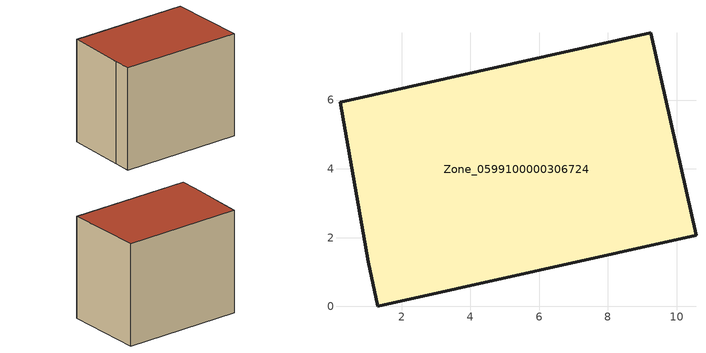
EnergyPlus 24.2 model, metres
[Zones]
Zone_0599100000306724
 floor ground (C_G): 1.31,0 1.03,1.3 0.23,5.94 9.24,7.96 10.56,2.08 z0
 wall outside (C_F): 10.56,2.08 9.24,7.96 0.23,5.94 1.03,1.3 1.31,0 10.56,2.08 z0:7.82
 roof outside (C_R): 1.03,1.3 1.31,0 10.56,2.08 9.24,7.96 0.23,5.94 z7.82
[BUILDING]
Pand.0599100000306724: North Axis=0; Terrain=City; Loads Convergence Tolerance Value=0.04; Temperature Convergence Tolerance Value=0.4; Solar Distribution=FullExterior; Maximum Number of Warmup Days=25; Minimum Number of Warmup Days=1
[Site:Location]
Rotterdam.The.Hague.AP_ZH_NLD Design_Conditions: Latitude=51.96; Longitude=4.45; Time Zone=1; Elevation=-4.5
[SITE:GROUNDTEMPERATURE:BUILDINGSURFACE]
18, 18, 18, 18, 18, 18, 18, 18, 18, 18, 18, 18
[MATERIAL] Thermal Absorptance=0.9; Solar Absorptance=0.7; Visible Absorptance=0.7
Name | Roughness | Thickness | Conductivity | Density | Specific Heat
G.TI.1975-1991 | MediumSmooth | 0.15 | 0.288461 | 540 | 1210
F.TI.1975-1991 | Rough | 0.3 | 0.230769 | 1920 | 840
R.TI.1975-1991 | MediumRough | 0.2 | 0.153846 | 1500 | 1000
[CONSTRUCTION]
C_G: G.TI.1975-1991
C_F: F.TI.1975-1991
C_R: R.TI.1975-1991
[ZONE]
Zone_0599100000306724: Type=1; Multiplier=1; Ceiling Height=Autocalculate; Volume=Autocalculate; Floor Area=autocalculate; Part of Total Floor Area=Yes
[ZONEINFILTRATION:DESIGNFLOWRATE]
Infil_Zone_0599100000306724: Zone or ZoneList or Space or SpaceList=Zone_0599100000306724; Schedule=AlwaysOn; Design Flow Rate Calculation Method=Flow/Area; Flow Rate per Floor Area=0.003; Constant Term Coefficient=1; Temperature Term Coefficient=0; Velocity Term Coefficient=0; Velocity Squared Term Coefficient=0
[HVACTEMPLATE:ZONE:IDEALLOADSAIRSYSTEM]
Zone_0599100000306724: Maximum Heating Supply Air Temperature=50; Minimum Cooling Supply Air Temperature=13; Maximum Heating Supply Air Humidity Ratio=0.0156; Minimum Cooling Supply Air Humidity Ratio=0.0077; Heating Limit=NoLimit; Cooling Limit=NoLimit; Dehumidification Control Type=ConstantSensibleHeatRatio; Cooling Sensible Heat Ratio=0.7; Dehumidification Setpoint=60; Humidification Control Type=None; Humidification Setpoint=30; Outdoor Air Method=None; Outdoor Air Flow Rate per Person=0.00944; Outdoor Air Flow Rate per Zone Floor Area=0; Outdoor Air Flow Rate per Zone=0; Demand Controlled Ventilation Type=None; Outdoor Air Economizer Type=NoEconomizer; Heat Recovery Type=None; Sensible Heat Recovery Effectiveness=0.7; Latent Heat Recovery Effectiveness=0.65
[ZONECONTROL:THERMOSTAT]
ThermostatControl_Zone_0599100000306724: Zone or ZoneList=Zone_0599100000306724; Control Type Schedule=DualSetpointControlType; Control 1=Thermostat_Zone_0599100000306724; Temperature Difference Between Cutout And Setpoint=0
[THERMOSTATSETPOINT:DUALSETPOINT]
Thermostat_Zone_0599100000306724: Heating Setpoint Temperature Schedule=HeatingSetpoint_Zone_0599100000306724; Cooling Setpoint Temperature Schedule=CoolingSetpoint_Zone_0599100000306724
[SCHEDULE:COMPACT]
HeatingSetpoint_Zone_0599100000306724: Through: 12/31, For: AllDays, Until: 24:00, 21
CoolingSetpoint_Zone_0599100000306724: Through: 12/31, For: AllDays, Until: 24:00, 24
DualSetpointControlType: Through: 12/31, For: AllDays, Until: 24:00, 4
AlwaysOn: Through: 12/31, For: AllDays, Until: 24:00, 1
